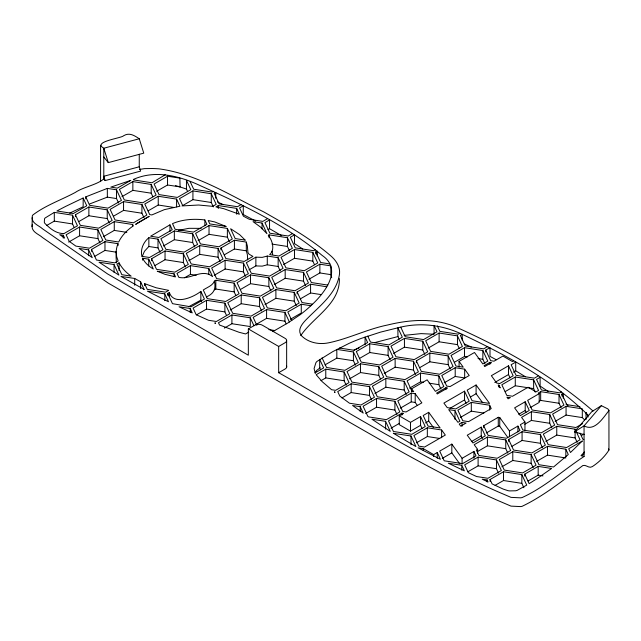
<?xml version="1.0" encoding="UTF-8"?>
<svg xmlns="http://www.w3.org/2000/svg" width="641" height="641" viewBox="0 0 641 641"><rect width="100%" height="100%" fill="white"/><g stroke="black" fill="none" stroke-linecap="round" stroke-linejoin="round"><path stroke-width="0.96" d="M584.055 434.606L574.448 431.858L591.779 411.674L601.386 405.665L607.804 408.87L608.942 410.2L608.95 450.014C604.896 456.584 598.79 462.353 592.308 466.624C588.991 468.811 586.203 464.477 582.957 465.486C563.487 479.957 544.169 495.757 522.167 506.286A8.045 4.639 0 0 1 520.532 506.59L510.997 506.118L498.145 500.629C438.396 474.228 382.14 440.904 325.572 408.437L108.137 283.05L42.635 237.635C39.077 234.326 32.074 232.33 32.05 226.569L32.298 215.953A8.045 4.639 0 0 1 32.827 215.015C45.559 205.344 61.191 199.992 75.229 192.484C83.402 186.884 96.911 184.993 103.794 178.879L103.794 148.231C92.08 141.573 121.469 138.288 123.633 135.732C129.522 132.15 134.522 135.652 139.257 138.768L143.76 153.151L108.289 162.614L103.794 156.989M32.05 226.569L32.298 224.711A8.045 4.639 0 0 1 32.435 224.39M169.336 292.464C173.759 305.997 193.558 297.2 200.841 291.391L204.415 299.083L190.978 306.839L172.461 303.658L167.702 293.41L169.336 292.464L169.336 296.358M116.414 262.85C116.053 256.488 115.396 249.678 118.008 243.692L104.972 241.673L91.535 249.429L91.535 251.376M608.95 410.609C603.221 417.628 594.736 432.018 584.055 425.848L574.448 431.858M142.126 256.712L144.425 251.328L148.856 246.489L148.856 237.731L158.006 239.149L162.926 249.75L149.489 257.506L141.917 256.328C140.195 249.445 143.424 242.05 148.856 237.731M214.406 281.103C212.62 285.758 207.067 287.352 203.285 289.98L207.299 298.634L225.656 301.478L239.093 293.722L234.173 283.122L215.825 280.285L214.406 281.103C216.257 289.299 213.565 293.706 206.418 296.927M315.18 372.918L315.901 371.492A13.509 7.796 0 0 1 316.95 370.21L320.228 367.742M300.749 335.612C313.369 316.854 340.075 304.082 339.385 278.603M272.794 331.597L287.793 323.008L299.956 314.859A167.165 96.511 0 0 0 308.585 307.808C322.567 295.669 344.337 270.398 322.086 255.374C285.854 225.031 242.354 204.567 199.511 185.305C178.991 175.786 155.042 169.689 133.392 179.432L133.624 179.937L151.981 182.773L165.29 174.745M601.386 405.665L584.055 425.848L584.055 456.496C563.687 469.893 544.706 487.256 522.167 497.528A8.045 4.639 0 0 1 520.532 497.833L510.997 497.368L498.145 491.871C421.898 458.107 351.236 413.429 278.667 372.709L278.667 346.444L248.331 328.929L248.331 355.202L107.552 273.931L42.635 228.885C39.077 225.576 32.074 223.573 32.05 217.812M584.055 456.496L581.171 455.671L584.384 451.937M46.577 225.528L54.309 221.129L72.553 223.957L74.188 227.483M581.171 455.671L584.055 453.868M325.035 364.841L336.829 358.159L353.423 360.723L355.467 365.138M75.438 214.751L88.875 206.995L107.231 209.831L112.151 220.432L98.714 228.188L80.357 225.344L75.438 214.751L75.438 216.698M132.855 181.603L119.418 189.359L124.33 199.96L142.687 202.796L156.124 195.04L151.204 184.448L132.855 181.603L132.855 190.361L121.934 196.667M78.803 221.57L88.875 215.753L107.231 218.589L109.282 223.004M79.588 227.018L66.151 234.774L69.196 241.337L75.894 246.12L89.419 248.211L102.856 240.455L97.937 229.855L79.588 227.018L79.588 235.776L68.667 242.074M123.561 201.627L110.124 209.383L115.043 219.983L133.392 222.82L146.829 215.064L141.917 204.471L123.561 201.627L123.561 210.384L113.481 216.201M180.081 186.94L179.873 178.11L167.533 176.243L154.096 183.999L159.016 194.592L177.373 197.436L190.81 189.672L186.451 180.289L186.451 189.047L187.637 191.611M156.62 191.298L167.533 184.993L179.873 186.868L186.451 189.047M114.266 221.65L100.829 229.406L105.749 240.006L118.681 242.01C121.846 235.375 127.255 229.999 133.272 225.896L132.623 224.494L114.266 221.65L114.266 230.407L103.345 236.713M158.239 196.266L144.802 204.022L149.722 214.615L151.853 214.943L164.36 209.639L179.913 206.25L176.596 199.103L158.239 196.266L158.239 205.016L148.167 210.841M192.925 190.898L179.488 198.654L182.837 205.881L198.622 205.024L212.724 206.338L216.193 204.335L211.274 193.734L192.925 190.898L192.925 199.655L182.004 205.953M94.892 256.248L104.972 250.431L116.149 252.161M213.357 191.314L212.051 192.068L193.694 189.231L190.185 181.667M119.082 262.85L116.926 264.092L121.846 274.685L131.141 276.127C126.229 272.649 121.87 268.226 119.082 262.85L119.082 270.63M174.336 230.944L160.899 238.7L165.819 249.301L184.175 252.137L197.612 244.381L192.693 233.781L174.336 230.944L174.336 239.702L163.423 246M218.309 205.553L215.953 206.915L223.773 208.686L239.389 214.27L236.665 208.397L218.309 205.553L218.309 208.477M241.048 204.647L237.442 206.722L219.086 203.886L214.166 193.286L215.737 192.388L215.737 198.221M151.605 258.724L165.041 250.968L183.398 253.804L188.318 264.404L174.881 272.161L156.524 269.324L151.605 258.724L151.605 260.671M209.022 225.576L195.585 233.34L200.497 243.933L218.853 246.769L232.29 239.013L227.371 228.42L209.022 225.576L209.022 234.334L198.101 240.639M154.97 265.542L165.041 259.725L183.398 262.562L185.449 266.976M199.728 245.599L186.291 253.363L191.21 263.956L209.559 266.792L222.996 259.036L218.076 248.444L199.728 245.599L199.728 254.357L188.807 260.663M267.409 218.741L262.826 221.385L249.309 219.294L243.372 216.169L239.558 207.948L243.276 205.801L243.276 214.551L255.543 220.985M190.433 265.622L176.996 273.387L178.823 277.329C190.297 280.237 202.059 267.954 212.556 276.591L208.79 268.467L190.433 265.622L190.433 274.38L184.552 277.777M220.969 247.995L234.406 240.239L246.312 242.082L247.386 246.024L247.907 252.201A9.599 5.545 0 0 0 249.261 254.293L252.931 256.416L244.245 261.432L225.888 258.587L220.969 247.995L220.969 249.942M224.326 254.814L234.406 248.996L246.312 250.831L247.386 254.781L247.682 259.942M268.018 229.59L269.549 228.701L281.703 235.728M225.111 260.262L211.674 268.018L216.594 278.611L234.951 281.455L248.388 273.699L243.468 263.098L225.111 260.262L225.111 269.02L214.198 275.318M269.092 234.87L268.299 235.327C272.337 240.471 275.318 249.589 269.661 254.629L278.923 256.063L292.36 248.307L287.44 237.715L269.092 234.87L269.092 237.787M292.48 233.58L288.218 236.04L269.861 233.204L264.941 222.603L269.549 219.951L269.549 228.701M255.871 257.161L246.36 262.65L251.28 273.25L269.629 276.087L283.066 268.331L278.154 257.738L267.281 256.055L262.241 257.37L255.871 257.161L255.871 265.919L248.956 269.909M214.406 289.852L215.825 289.043L234.173 291.879L235.816 295.413M200.841 291.391L200.841 300.14L188.59 306.775M206.53 300.309L193.093 308.065L196.178 314.707L208.573 320.292L216.362 321.502L229.799 313.745L224.887 303.145L206.53 300.309L206.53 309.066L196.45 314.883M250.503 274.917L237.066 282.673L241.986 293.274L260.342 296.11L273.779 288.354L268.859 277.761L250.503 274.917L250.503 283.675L240.423 289.492M294.475 249.533L281.038 257.289L285.958 267.882L304.315 270.726L317.752 262.962L312.832 252.37L294.475 249.533L294.475 258.283L283.562 264.589M315.484 249.613L313.609 250.703L295.253 247.859L290.333 237.266L294.499 234.854L294.499 243.612L302.76 249.012M241.208 294.94L227.771 302.696L232.691 313.297L251.048 316.133L264.485 308.377L259.565 297.785L241.208 294.94L241.208 303.698L230.295 310.004M285.181 269.557L271.752 277.313L276.664 287.905L295.02 290.75L308.457 282.985L303.538 272.393L285.181 269.557L285.181 278.306L274.268 284.612M315.725 253.868L315.725 251.921L317.231 251.048L317.231 255.911M253.964 325.748L250.27 317.808L231.914 314.963L218.477 322.719L219.559 325.035L238.957 332.246L245.575 333.953L248.78 332.102M275.894 289.58L262.457 297.336L267.377 307.928L285.726 310.773L299.163 303.009L294.243 292.416L275.894 289.58L275.894 298.329L264.973 304.635M331.709 277.729L330.828 274.636L330.828 265.879L319.867 264.188L306.43 271.944L311.35 282.545L327.799 285.085M224.358 328.088L231.914 323.721L250.27 326.557L250.27 317.808M308.946 279.244L319.867 272.946L330.828 274.636M289.395 322.014L284.957 312.439L266.6 309.603L253.163 317.359L256.849 325.308M297.136 293.915L297.136 291.967L310.573 284.211L326.782 286.783M255.679 324.658L266.6 318.353L284.957 321.197L286.166 323.809M300.493 298.786L310.573 292.969L321.085 294.596M248.331 328.929L254.789 325.203A5.36 3.093 0 0 1 262.674 325.388L284.796 338.168A5.36 3.093 0 0 1 285.125 342.719L278.667 346.444M310.845 305.717L301.278 304.235L287.841 311.991L291.791 320.5M290.365 319.29L301.278 312.992L301.278 304.235M278.667 372.709L285.125 368.984A5.36 3.093 0 0 0 286.575 366.163M315.132 372.854L323.657 367.934L319.675 359.353L319.675 368.11L320.476 369.825M325.772 369.152L316.157 374.705L322.175 381.651L331.597 389.728L335.612 390.345L349.049 382.589L344.129 371.988L325.772 369.152L325.772 377.91L320.965 380.682M369.745 343.76L356.308 351.524L361.228 362.117L379.584 364.961L393.021 357.197L388.101 346.605L369.745 343.76L369.745 352.518L359.673 358.335M360.458 363.784L347.021 371.548L351.933 382.14L370.29 384.985L383.727 377.22L378.807 366.628L360.458 363.784L360.458 372.541L349.537 378.847M404.431 338.4L390.994 346.156L395.914 356.757L414.262 359.593L427.699 351.837L422.788 341.236L404.431 338.4L404.431 347.158L393.51 353.455M351.164 383.807L337.727 391.571L339.81 396.066L349.489 403.221L360.995 405.008L374.432 397.244L369.52 386.651L351.164 383.807L351.164 392.564L341.925 397.901M395.136 358.423L381.699 366.179L386.619 376.78L404.976 379.616L418.413 371.86L413.493 361.26L395.136 358.423L395.136 367.181L384.215 373.479M439.109 333.032L425.672 340.788L430.592 351.388L448.948 354.225L462.385 346.469L457.466 335.876L439.109 333.032L439.109 341.789L428.196 348.095M459.749 333.328L458.243 334.201L439.886 331.365L437.394 325.997M385.842 378.446L372.405 386.202L377.325 396.803L395.681 399.639L409.118 391.883L404.199 381.283L385.842 378.446L385.842 387.204L374.929 393.502M416.386 360.811L429.815 353.055L448.171 355.899L453.091 366.492L439.654 374.248L421.297 371.411L416.386 360.811L416.386 362.758M419.743 367.63L429.815 361.812L448.171 364.649L450.222 369.064M376.547 398.47L363.11 406.226L367.806 416.346L368.631 416.914L386.387 419.663L399.824 411.907L394.904 401.306L376.547 398.47L376.547 407.227L365.634 413.525M420.528 373.078L407.091 380.834L412.011 391.435L413.741 391.699L411.618 388.791L427.13 379.833L435.407 391.355L443.796 386.515L438.877 375.922L420.528 373.078L420.528 381.836L409.607 388.142M464.501 347.694L451.064 355.451L455.983 366.043L463.227 367.165L459.076 361.388L474.5 352.486L482.849 363.968L487.777 361.131L482.857 350.531L464.501 347.694L464.501 356.444L454.421 362.269M487.801 346.452L483.626 348.864L465.278 346.02L460.358 335.427L462.233 334.338C507.343 355.731 552.911 380.265 588.598 415.672M411.234 393.101L397.797 400.857L402.716 411.458L406.065 411.979L421.858 402.86L415.208 393.718L411.234 393.101L411.234 401.859L400.313 408.165M455.206 367.718L441.769 375.474L446.689 386.066L450.038 386.587L469.22 375.514L464.669 369.176L455.206 367.718L455.206 376.467L444.293 382.773M485.742 352.029L485.742 350.082L490.004 347.622L490.004 356.38L496.206 359.713M399.271 415.897L403.622 413.389L401.939 413.125L388.502 420.881L393.422 431.481L411.778 434.318L425.215 426.561L420.568 416.554L410.496 422.371L399.271 415.897L399.271 424.654L410.496 431.129L420.568 425.312L420.568 416.554M445.912 387.741L436.649 393.085L437.274 393.959L447.594 387.997L445.912 387.741L445.912 389.68M489.892 362.349L484.099 365.69L484.732 366.556L491.567 362.606L489.892 362.349L489.892 364.296M391.026 428.188L399.423 423.34M513.625 360.859L512.423 361.556L502.905 356.067L494.011 361.195L490.661 360.683L485.742 350.082M464.541 391.17L443.901 403.085L447.21 407.612L455.751 408.934L469.188 401.178L464.541 391.17L464.541 399.92L466.087 403.261M508.521 365.779L491.359 375.682L496.711 383.078L499.724 383.542L513.161 375.786L508.521 365.779L508.521 374.536L510.068 377.87M428.725 412.315L423.188 415.52L428.1 426.113L440.151 427.98L428.725 412.315L428.725 421.073L433.3 427.339M476.095 384.977L467.161 390.129L472.08 400.729L489.556 403.429L476.095 384.977L476.095 393.726L482.529 402.556M449.926 408.365L464.541 399.92M494.796 382.461L508.521 374.536M425.56 422.9L428.725 421.073M470.406 397.011L476.095 393.726M513.425 372.173L515.717 370.851L515.717 362.093L511.133 364.745L516.053 375.338L534.41 378.174L538.128 376.027M427.331 427.787L413.894 435.543L418.813 446.136L424.582 447.033L445.319 435.063L441.625 429.999L427.331 427.787L427.331 436.537L416.41 442.843M471.303 402.396L457.866 410.152L462.786 420.752L468.555 421.642L491.206 408.565L489.66 405.232L471.303 402.396L471.303 411.153L460.382 417.451M515.276 377.004L501.839 384.768L506.759 395.361L512.528 396.258L528.112 387.26L536.092 391.859L538.552 390.441L533.633 379.849L515.276 377.004L515.276 385.762L505.196 391.579M462.009 422.419L459.196 424.046L460.743 426.153L466.111 423.052L462.009 422.419L462.009 426.313M539.209 393.662L527.655 400.337L532.15 410.024L550.499 412.86L563.936 405.104L559.024 394.503L540.667 391.667L538.208 393.085L539.209 393.662L539.209 402.42L530.131 407.668M433.653 454.613L437.258 452.522L440.407 459.293L418.028 447.811L423.268 448.62L433.653 454.613L433.653 456.552M462.089 458.307L451.825 444.117L439.702 451.112L444.197 460.799L462.554 463.635L475.991 455.879L473.939 451.464L462.089 458.307L462.089 464.148M481.239 427.138L467.249 435.215L472.938 442.987L485.285 435.856L481.239 427.138L481.239 435.896L482.449 438.508M483.683 427.675L483.683 425.728L498.273 417.299L499.74 417.523L509.451 430.96L509.451 436.801M525.211 401.747L514.611 407.868L520.3 415.64L529.258 410.464L525.211 401.747L525.211 410.504L526.021 412.251M539.025 401.37L540.667 400.425L559.024 403.261L561.067 407.676M442.306 458.371L451.825 452.875L451.825 444.117M471.359 441.593L481.239 435.896M486.255 432.995L498.273 426.057L499.74 426.281L507.736 437.346M518.689 414.27L525.211 410.504M561.364 391.931L559.793 392.837L541.445 390L536.525 379.4L540.123 377.317L540.123 386.074L548.303 391.515M477.601 449.349L476.383 450.054L478.883 455.43L497.232 458.275L510.669 450.511L505.757 439.918L487.4 437.074L474.196 444.702L477.601 449.349L477.601 453.243M524.963 422.01L520.356 424.663L522.856 430.047L541.212 432.883L554.649 425.127L549.73 414.527L531.373 411.69L521.558 417.355L524.963 422.01L524.963 430.76M561.909 396.002L561.909 394.055L563.223 393.302L563.223 398.165M509.451 430.96L517.92 426.081L519.963 430.488L506.526 438.252L488.17 435.407L483.683 425.728M477.497 451.552L487.4 445.832L505.757 448.676L507.8 453.091M524.827 424.222L531.373 420.448L549.73 423.284L551.781 427.699M478.106 457.097L464.669 464.861L468.291 472.665L476.567 476.535L487.945 478.298L501.382 470.534L496.463 459.942L478.106 457.097L478.106 465.855L468.026 471.672M508.642 439.47L522.078 431.713L540.435 434.55L545.355 445.15L531.918 452.907L513.561 450.07L508.642 439.47L508.642 441.417M584.728 420.015L582.308 417.595L582.308 408.838L566.059 406.322L552.622 414.078L557.534 424.679L575.89 427.515L582.613 423.637M512.007 446.288L522.078 440.471L540.435 443.308L542.486 447.722M555.138 421.385L566.059 415.08L582.308 417.595M512.784 451.737L499.347 459.493L504.267 470.093L522.623 472.93L536.06 465.174L531.141 454.573L512.784 451.737L512.784 460.494L501.871 466.792M556.765 426.345L543.328 434.101L548.247 444.702L566.596 447.538L580.033 439.782L575.113 429.19L556.765 426.345L556.765 435.103L545.844 441.409M490.061 479.516L503.497 471.76L521.846 474.596L526.734 485.133L516.999 490.453A6.883 3.974 0 0 1 515.5 490.782L509.859 490.902A8.958 5.168 0 0 1 507.952 490.653L503.089 489.043L492.096 483.899L490.061 479.516L490.061 481.463M547.47 446.368L534.033 454.124L538.953 464.725L553.56 466.985L568.287 454.517L565.827 449.213L547.47 446.368L547.47 455.126L536.549 461.432M495.1 485.365L503.497 480.518L521.846 483.354L523.889 487.745M581.363 435.56L583.887 434.101M524.739 474.148L538.176 466.392L551.613 468.475L537.182 478.507A543.688 313.898 0 0 1 529.137 483.635L524.739 474.148L524.739 476.095M528.096 480.966L538.176 475.149L542.975 475.894M54.309 212.379L45.094 217.996A6.883 3.974 0 0 0 44.525 218.861L44.317 222.123A8.958 5.168 0 0 0 44.742 223.22C49.886 228.444 56.248 233.821 64.036 233.548L77.465 225.792L72.553 215.2L54.309 212.379L54.309 221.129M69.701 213.124L83.162 206.771L83.162 198.013L65.775 206.346A543.688 313.898 0 0 0 56.897 210.985L73.322 213.525L86.759 205.769L83.162 198.013M169.953 224.839L150.611 236.217L158.784 237.482L172.221 229.718L169.953 224.839L169.953 231.649M280.197 270.903L278.154 266.488L267.281 264.805L262.241 266.127L255.871 265.919M85.734 196.891L107.335 188.39L116.526 189.808L121.445 200.409L108.009 208.165L89.652 205.32L85.734 196.891L85.734 198.83M89.852 203.894L107.335 197.14L116.526 198.566L118.577 202.981M178.342 230.375L188.943 228.316L201.146 228.372M374.697 342.615L397.957 336.557L399.151 339.113M139.257 138.768L103.794 148.231L108.289 162.614M139.257 166.796L103.794 176.259L105.14 180.57L140.611 171.107L139.257 166.796L139.257 154.273M404.15 335.379L421.089 333.616L434.061 334.241L434.061 325.484L436.994 331.814L423.557 339.57L405.2 336.733L400.793 327.231M204.856 219.943C193.999 218.597 182.629 219.318 172.493 223.629L175.113 229.278L193.47 232.114L206.899 224.358L204.856 219.943L204.856 225.776M157.422 271.311L174.104 273.827L175.522 276.888L164.873 274.284L157.261 271.223M393.422 433.324L411.001 435.992L415.921 446.585L393.302 433.252M132.855 190.361L151.204 193.197L152.846 196.731M192.925 199.655L211.274 202.492L213.325 206.907M158.239 205.016L173.695 207.412M262.057 223.052L253.067 221.666L260.534 227.082L266.944 233.669L262.057 223.052L262.057 228.893M123.561 210.384L141.917 213.221L143.961 217.636M209.022 234.334L227.371 237.178L229.422 241.593M271.984 244.077L287.44 246.465L289.492 250.879M114.266 230.407L126.822 232.346M174.336 239.702L192.693 242.538L194.744 246.953M294.475 258.283L312.832 261.127L314.475 264.661M329.939 263.956L320.644 262.522L315.725 251.921M79.588 235.776L97.937 238.612L99.988 243.027M148.856 246.489L158.006 247.907L160.058 252.322M199.728 254.357L218.076 257.201L220.127 261.616M63.259 235.223L59.765 234.678L64.581 238.067L63.259 235.223L63.259 238.14M225.111 269.02L243.468 271.856L245.519 276.271M285.181 278.306L303.538 281.151L305.589 285.565M88.642 249.878L79.067 248.396L92.256 257.65L88.642 249.878L88.642 255.719M142.695 258.243L148.72 259.172L153.295 269.036C148.984 266.4 144.77 262.97 142.695 258.243L142.695 260.182M190.433 274.38L196.226 275.277M250.503 283.675L268.859 286.511L270.911 290.926M114.034 264.541L99.059 262.217L118.946 275.141L114.034 264.541L114.034 272.321M275.894 298.329L294.243 301.174L296.294 305.589M312.431 304.171L302.055 302.568L297.136 291.967M144.033 289.347L140.619 281.776L134.706 278.466L120.973 276.415L144.169 289.42M241.208 303.698L259.565 306.534L261.616 310.949M164.809 293.85L147.454 291.166L168.471 301.743L164.809 293.85L164.809 300.661M439.109 341.789L457.466 344.626L459.108 348.159M206.53 309.066L224.887 311.903L226.521 315.436M190.201 308.513L179.055 306.791L192.244 312.912L190.201 308.513L190.201 312.399M404.431 347.158L422.788 349.994L424.831 354.409M464.501 356.444L467.401 356.893M478.026 358.543L482.857 359.289L484.9 363.703M268.883 329.626L274.781 330.54M369.745 352.518L388.101 355.362L390.153 359.777M339.458 348.023L354.193 350.298L367.63 342.542L365.074 337.022L365.074 344.802M322.07 357.846L326.549 367.485L344.906 370.322L358.335 362.566L353.423 351.965L336.829 349.401L336.829 358.159M395.136 367.181L413.493 370.017L415.544 374.432M455.206 376.467L464.669 377.934L464.669 369.176M515.276 385.762L533.633 388.606L535.275 392.132M498.954 385.209L498.169 385.089L500.188 387.877L498.954 385.209L498.954 387.156M360.458 372.541L378.807 375.386L380.45 378.911M420.528 381.836L423.421 382.284M429.222 383.182L438.877 384.672L440.928 389.087M579.929 406.682L566.828 404.655L561.909 394.055M325.772 377.91L344.129 380.746L346.18 385.161M385.842 387.204L404.199 390.04L406.25 394.455M351.164 392.564L369.52 395.409L371.564 399.824M411.234 401.859L415.208 402.476L417.419 405.521M471.303 411.153L483.859 413.092M454.974 410.601L448.676 409.623L457.946 422.323L459.893 421.201L454.974 410.601L454.974 419.358M376.547 407.227L394.904 410.064L396.955 414.479M556.765 435.103L575.113 437.939L577.164 442.354M583.799 439.47L582.925 439.333L580.057 433.156M360.226 406.674L352.598 405.497L363.207 413.108L360.226 406.674L360.226 411.538M385.61 421.329L371.948 419.214L390.265 431.353L385.61 421.329L385.61 429.117M427.331 436.537L439.718 438.46M547.47 455.126L565.827 457.962M512.784 460.494L531.141 463.331L533.192 467.746M478.106 465.855L496.463 468.699L498.514 473.114M461.776 465.302L448.315 463.219L464.348 470.839L461.776 465.302L461.776 470.173M487.168 479.965L482.232 479.204L488.105 481.976L487.168 479.965L487.168 481.912M139.442 169.464L144.441 168.631L151.989 168.511A77.962 45.014 0 0 1 158.904 168.839C196.763 173.879 230.255 195.345 263.9 211.995C287.032 225.167 310.516 238.332 330.732 255.831C335.836 260.198 340.107 266.352 339.578 273.362C337.519 291.182 322.527 303.746 310.38 315.452C305.581 320.436 295.661 328.296 301.55 335.828C308.489 342.743 319.058 344.77 328.448 342.847C348.64 338.728 367.261 329.121 387.501 325.027C411.065 319.242 436.882 317.535 459.301 328.561C507.023 350.146 553.343 376.588 593.013 411.001M175.49 185.658L179.873 186.868M144.578 283.626L156.148 287.777L168.711 290.381L165.586 292.184L147.23 289.347L144.578 283.626L144.578 285.574M464.621 344.065L471.327 347.053M217.395 201.915L223.212 204.623M515.717 370.851L525.42 376.724M565.995 404.134L568.07 405.689M103.882 179.087L105.14 180.57M451.825 452.875L459.805 463.908M608.589 448.892L608.95 450.014M420.568 425.312L422.115 428.645M367.742 336.1L370.522 342.094L388.879 344.93L402.316 337.174L397.861 327.815L380.417 332.158L361.444 338.328A167.165 96.511 0 0 0 349.233 343.304L332.743 351.637L316.95 361.452A13.509 7.796 0 0 0 315.901 362.734L314.082 368.551L315.26 373.15M200.841 300.14L201.635 301.855M91.535 249.429L96.454 260.03L114.811 262.866L118.152 260.935L116.662 256.672L116.165 251.512M586.082 412.636L588.109 417.091M585.97 412.516L586.074 419.478M272.056 251.168L272.713 254.437M397.957 336.557L397.861 327.815C419.454 322.054 442.226 324.771 462.233 334.338L462.233 340.179M575.113 429.19L575.113 437.939M566.059 406.322L566.059 415.08M565.827 449.213L565.827 456.993M559.024 394.503L559.024 403.261M549.73 414.527L549.73 423.284M540.667 391.667L540.667 400.425M540.435 434.55L540.435 443.308M538.176 466.392L538.176 475.149M533.633 379.849L533.633 388.606M531.373 411.69L531.373 420.448M531.141 454.573L531.141 463.331M522.078 431.713L522.078 440.471M521.846 474.596L521.846 483.354M517.92 426.081L517.92 431.914M505.757 439.918L505.757 448.676M503.497 471.76L503.497 480.518M499.74 417.523L499.74 426.281M498.273 417.299L498.273 426.057M496.463 459.942L496.463 468.699M489.66 405.232L489.66 410.104M487.4 437.074L487.4 445.832M482.857 350.531L482.857 359.289M473.939 451.464L473.939 458.275M459.076 361.388L459.076 367.229M457.466 335.876L457.466 344.626M448.171 355.899L448.171 364.649M441.625 429.999L441.625 437.779M438.877 375.922L438.877 384.672M437.258 452.522L437.258 458.363M429.815 353.055L429.815 361.812M423.268 448.62L423.268 450.567M422.788 341.236L422.788 349.994M415.208 393.718L415.208 402.476M413.493 361.26L413.493 370.017M411.618 388.791L411.618 391.707M411.001 435.992L411.001 444.742M410.496 422.371L410.496 431.129M404.199 381.283L404.199 390.04M401.939 413.125L401.939 415.072M394.904 401.306L394.904 410.064M388.101 346.605L388.101 355.362M378.807 366.628L378.807 375.386M369.52 386.651L369.52 395.409M353.423 351.965L353.423 360.723M344.129 371.988L344.129 380.746M319.867 264.188L319.867 272.946M312.832 252.37L312.832 261.127M310.573 284.211L310.573 292.969M303.538 272.393L303.538 281.151M294.243 292.416L294.243 301.174M287.44 237.715L287.44 246.465M286.647 340.908L286.647 367.181M284.957 312.439L284.957 321.197M278.154 257.738L278.154 266.488M268.859 277.761L268.859 286.511M267.281 256.055L267.281 264.805M266.6 309.603L266.6 318.353M259.565 297.785L259.565 306.534M246.312 242.082L246.312 250.831M243.468 263.098L243.468 271.856M236.665 208.397L236.665 214.23M234.406 240.239L234.406 248.996M234.173 283.122L234.173 291.879M231.914 314.963L231.914 323.721M227.371 228.42L227.371 237.178M224.887 303.145L224.887 311.903M218.076 248.444L218.076 257.201M215.825 280.285L215.825 289.043M211.274 193.734L211.274 202.492M208.79 268.467L208.79 274.3M192.693 233.781L192.693 242.538M183.398 253.804L183.398 262.562M176.596 199.103L176.596 206.883M174.104 273.827L174.104 276.752M167.702 293.41L167.702 295.349M167.533 176.243L167.533 184.993M165.041 250.968L165.041 259.725M158.006 239.149L158.006 247.907M151.204 184.448L151.204 193.197M148.72 259.172L148.72 265.983M141.917 204.471L141.917 213.221M140.619 281.776L140.619 288.586M134.706 278.466L134.706 285.277M132.623 224.494L132.623 226.433M118.008 243.692L118.008 245.639M116.526 189.808L116.526 198.566M107.335 188.39L107.335 197.14M107.231 209.831L107.231 218.589M104.972 241.673L104.972 250.431M100.581 145.211L100.581 181.659M97.937 229.855L97.937 238.612M88.875 206.995L88.875 215.753M72.553 215.2L72.553 223.957M354.032 349.994A167.165 96.511 0 0 1 358.936 348.031M582.292 441.024L570.458 452.514L568.711 448.764L582.292 441.024M138.168 222.715L135.652 224.35L149.225 216.329L138.168 222.715M130.74 180.385L117.303 188.142L110.805 187.132L130.74 180.385M510.084 397.668L508.105 398.814L506.919 397.172L510.084 397.668M226.001 226.417L209.791 223.909L208.213 220.512L214.735 221.954L226.001 226.417M245.15 240.111L235.183 238.564L230.624 228.741L239.686 234.686L245.15 240.111M215.592 323.168L214.911 323.064L215.592 323.168M334.834 392.012L334.426 391.955L335.019 392.404L334.834 392.012"/></g></svg>
